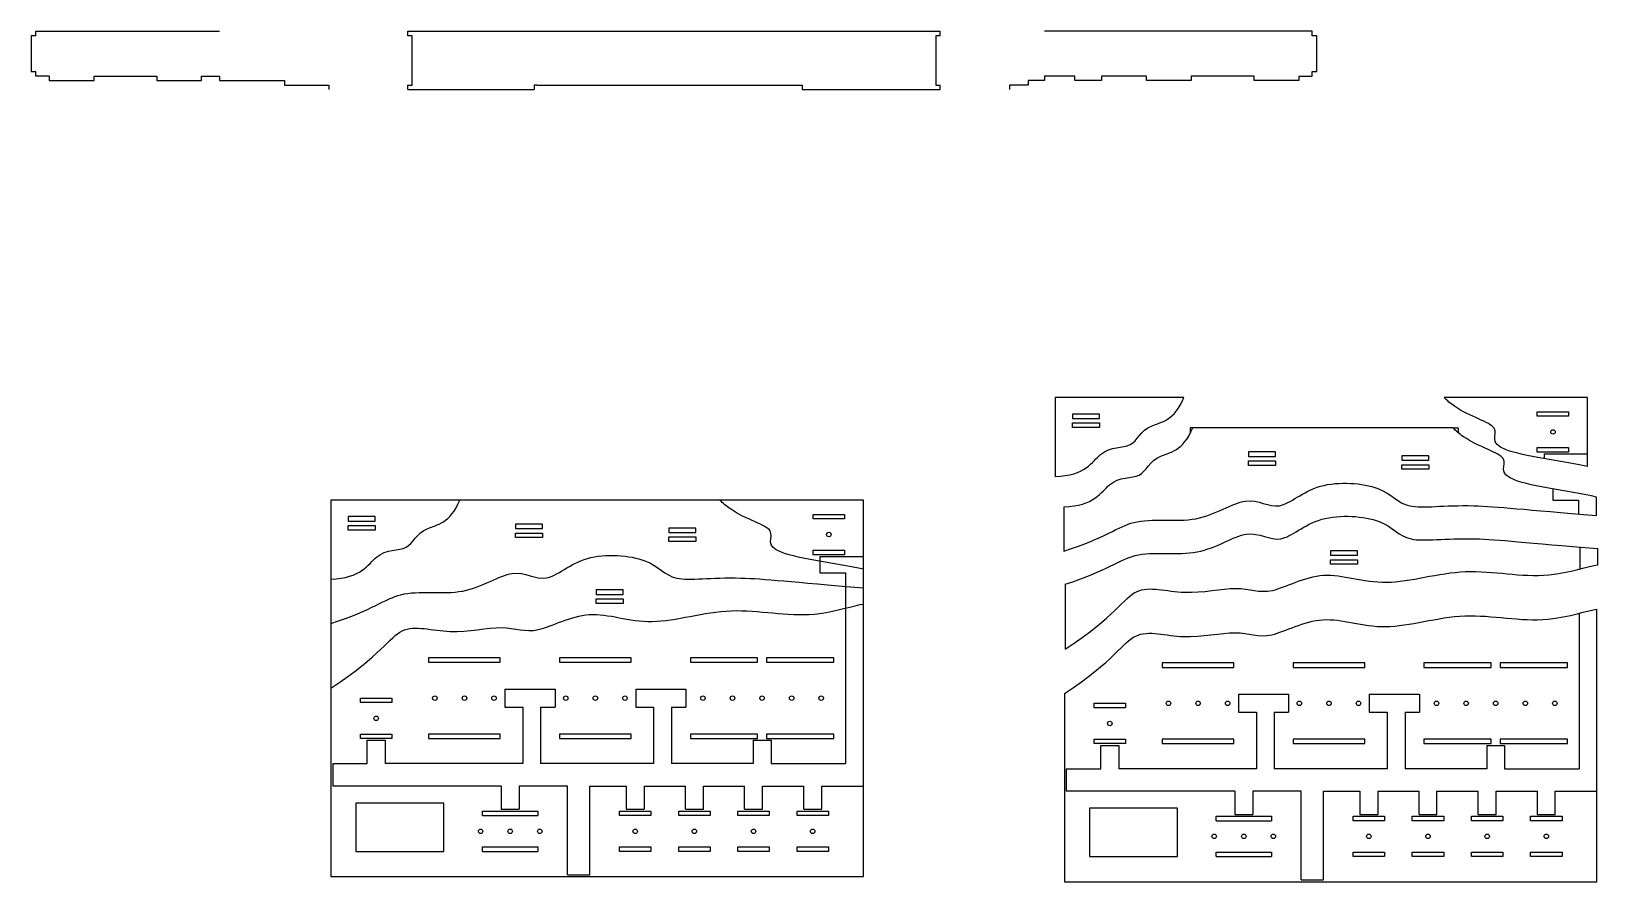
# Model space of a CAD drawing. Header units: millimetres. Extents: x 2002 to 3749, y 1707 to 2656.
import ezdxf

# ---------------------------------------------------------------- set-up
doc = ezdxf.new("R2010")
doc.units = ezdxf.units.MM

msp = doc.modelspace()

# ---------------------------------------------------------------- linework, layer by layer
for p, q in [((2526.3, 1814.2), (2338.3, 1814.2)), ((2600.3, 1814.2), (2546.3, 1814.2)), ((2600.3, 1715.2), (2600.3, 1814.2)), ((2625.3, 1715.2), (2625.3, 1814.2)), ((2625.3, 1814.2), (2665.8, 1814.2)), ((2685.8, 1814.2), (2731.8, 1814.2)), ((2751.8, 1814.2), (2797.8, 1814.2)), ((2817.8, 1814.2), (2863.8, 1814.2)), ((2883.8, 1814.2), (2930.3, 1814.2)), ((3344.7, 1808.5), (3156.7, 1808.5)), ((3418.7, 1808.5), (3364.7, 1808.5)), ((3418.7, 1709.5), (3418.7, 1808.5)), ((3443.7, 1709.5), (3443.7, 1808.5)), ((3443.7, 1808.5), (3484.2, 1808.5)), ((3504.2, 1808.5), (3550.2, 1808.5)), ((3570.2, 1808.5), (3616.2, 1808.5)), ((3636.2, 1808.5), (3682.2, 1808.5)), ((3702.2, 1808.5), (3748.7, 1808.5))]:
    msp.add_line(p, q)
for points in [[(2007.1, 2651.1), (2007.1, 2656.1), (2212.1, 2656.1)], [(2422.1, 2651.1), (2422.1, 2656.1)], [(2422.1, 2656.1), (3016.1, 2656.1)], [(3016.1, 2651.1), (3016.1, 2656.1)], [(3431.1, 2651.1), (3431.1, 2656.1), (3132.2, 2656.1)], [(2007.1, 2651.1), (2002.1, 2651.1), (2002.1, 2611.1), (2007.1, 2611.1)], [(2422.1, 2596.1), (2427.1, 2596.1), (2427.1, 2651.1), (2422.1, 2651.1)], [(3016.1, 2651.1), (3011.1, 2651.1), (3011.1, 2596.1), (3016.1, 2596.1)], [(3431.1, 2611.1), (3436.1, 2611.1), (3436.1, 2651.1), (3431.1, 2651.1)], [(2007.1, 2606.1), (2007.1, 2611.1)], [(2022.1, 2606.1), (2007.1, 2606.1)], [(2022.1, 2606.1), (2022.1, 2601.1), (2072.1, 2601.1), (2072.1, 2606.1), (2142.1, 2606.1), (2142.1, 2601.1), (2192.1, 2601.1), (2192.1, 2606.1), (2212.1, 2606.1)], [(2212.1, 2606.1), (2212.1, 2601.1), (2284.4, 2601.1), (2284.4, 2596.1)], [(3416.1, 2606.1), (3416.1, 2601.1), (3366.1, 2601.1), (3366.1, 2606.1), (3296.1, 2606.1), (3296.1, 2601.1), (3246.1, 2601.1), (3246.1, 2606.1), (3196.1, 2606.1), (3196.1, 2601.1), (3166.1, 2601.1), (3166.1, 2606.1), (3132.2, 2606.1)], [(3132.2, 2606.1), (3132.2, 2601.1)], [(3416.1, 2606.1), (3431.1, 2606.1)], [(3431.1, 2606.1), (3431.1, 2611.1)], [(2284.4, 2596.1), (2334, 2596.1), (2334, 2591.1)], [(2422.1, 2591.1), (2422.1, 2596.1)], [(2422.1, 2591.1), (2562.9, 2591.1)], [(2565.9, 2596.1), (2562.9, 2596.1), (2562.9, 2591.1)], [(2565.9, 2596.1), (2856.1, 2596.1)], [(2856.1, 2596.1), (2862.1, 2596.1), (2862.1, 2591.1)], [(2862.1, 2591.1), (3016.1, 2591.1)], [(3016.1, 2591.1), (3016.1, 2596.1)], [(3114, 2596.1), (3093.3, 2596.1), (3093.3, 2591.1)], [(3132.2, 2601.1), (3114, 2601.1), (3114, 2596.1)], [(3287.9, 2247.7), (3144.1, 2247.7), (3144.1, 2159.6)], [(3738.1, 2170.5), (3738.1, 2247.7), (3578.1, 2247.7)], [(3163.6, 2224.2), (3193.6, 2224.2), (3193.6, 2229.2), (3163.6, 2229.2), (3163.6, 2224.2)], [(3163.6, 2219.2), (3193.6, 2219.2), (3193.6, 2214.2), (3163.6, 2214.2), (3163.6, 2219.2)], [(3682.1, 2226.7), (3682.1, 2231.7), (3717.1, 2231.7), (3717.1, 2226.7), (3682.1, 2226.7)], [(3297.8, 2213.9), (3294.8, 2213.9), (3294.8, 2208.9)], [(3588, 2213.9), (3297.8, 2213.9)], [(3588, 2213.9), (3594, 2213.9), (3594, 2208.9)], [(3360.1, 2181.9), (3390.1, 2181.9), (3390.1, 2186.9), (3360.1, 2186.9), (3360.1, 2181.9)], [(3682.1, 2186.7), (3682.1, 2191.7), (3717.1, 2191.7), (3717.1, 2186.7), (3682.1, 2186.7)], [(3689.6, 2184.7), (3689.6, 2179.4)], [(3689.6, 2184.7), (3738.1, 2184.7)], [(3360.1, 2176.9), (3390.1, 2176.9), (3390.1, 2171.9), (3360.1, 2171.9), (3360.1, 2176.9)], [(3531.1, 2177.6), (3561.1, 2177.6), (3561.1, 2182.6), (3531.1, 2182.6), (3531.1, 2177.6)], [(3531.1, 2172.6), (3561.1, 2172.6), (3561.1, 2167.6), (3531.1, 2167.6), (3531.1, 2172.6)], [(2336.3, 1713.2), (2930.3, 1713.2), (2930.3, 2133.2), (2336.3, 2133.2), (2336.3, 1713.2)], [(3699.5, 2145.5), (3699.5, 2132.9), (3728, 2132.9), (3728, 2117.6)], [(3748, 2115.9), (3748, 2136.6)], [(2355.7, 2109.7), (2385.7, 2109.7), (2385.7, 2114.7), (2355.7, 2114.7), (2355.7, 2109.7)], [(2874.3, 2112.2), (2874.3, 2117.2), (2909.3, 2117.2), (2909.3, 2112.2), (2874.3, 2112.2)], [(3154, 2125.7), (3154, 2076.2)], [(2355.7, 2104.7), (2385.7, 2104.7), (2385.7, 2099.7), (2355.7, 2099.7), (2355.7, 2104.7)], [(2542.3, 2101.3), (2572.3, 2101.3), (2572.3, 2106.3), (2542.3, 2106.3), (2542.3, 2101.3)], [(2713.4, 2097), (2743.4, 2097), (2743.4, 2102), (2713.4, 2102), (2713.4, 2097)], [(2542.3, 2096.3), (2572.3, 2096.3), (2572.3, 2091.3), (2542.3, 2091.3), (2542.3, 2096.3)], [(2713.4, 2092), (2743.4, 2092), (2743.4, 2087), (2713.4, 2087), (2713.4, 2092)], [(3729.5, 2080.7), (3729.5, 2056.4)], [(2874.3, 2072.2), (2874.3, 2077.2), (2909.3, 2077.2), (2909.3, 2072.2), (2874.3, 2072.2)], [(2881.8, 2070.2), (2881.8, 2052.2), (2910.3, 2052.2), (2910.3, 1839.2)], [(2881.8, 2070.2), (2930.3, 2070.2)], [(3451.6, 2071.7), (3481.6, 2071.7), (3481.6, 2076.7), (3451.6, 2076.7), (3451.6, 2071.7)], [(3451.6, 2066.7), (3481.6, 2066.7), (3481.6, 2061.7), (3451.6, 2061.7), (3451.6, 2066.7)], [(3749.5, 2060.9), (3749.5, 2079)], [(2632.4, 2027.9), (2662.4, 2027.9), (2662.4, 2032.9), (2632.4, 2032.9), (2632.4, 2027.9)], [(3155.5, 2039.3), (3155.5, 1966.9)], [(2632.4, 2022.9), (2662.4, 2022.9), (2662.4, 2017.9), (2632.4, 2017.9), (2632.4, 2022.9)], [(3154.7, 1707.5), (3748.7, 1707.5), (3748.7, 2011.4)], [(3728.7, 2006.9), (3728.7, 1833.5)], [(2525.3, 1952.2), (2525.3, 1957.2), (2445.3, 1957.2), (2445.3, 1952.2), (2525.3, 1952.2)], [(2671.3, 1952.2), (2671.3, 1957.2), (2591.3, 1957.2), (2591.3, 1952.2), (2671.3, 1952.2)], [(2737.3, 1957.2), (2737.3, 1952.2), (2812.3, 1952.2), (2812.3, 1957.2), (2737.3, 1957.2)], [(2897.3, 1957.2), (2822.3, 1957.2), (2822.3, 1952.2), (2897.3, 1952.2), (2897.3, 1957.2)], [(3343.7, 1946.5), (3343.7, 1951.5), (3263.7, 1951.5), (3263.7, 1946.5), (3343.7, 1946.5)], [(3489.7, 1946.5), (3489.7, 1951.5), (3409.7, 1951.5), (3409.7, 1946.5), (3489.7, 1946.5)], [(3555.7, 1951.5), (3555.7, 1946.5), (3630.7, 1946.5), (3630.7, 1951.5), (3555.7, 1951.5)], [(3715.7, 1951.5), (3640.7, 1951.5), (3640.7, 1946.5), (3715.7, 1946.5), (3715.7, 1951.5)], [(2530.3, 1922.2), (2586.3, 1922.2)], [(2530.3, 1922.2), (2530.3, 1902.2)], [(2586.3, 1922.2), (2586.3, 1902.2)], [(2676.3, 1922.2), (2732.3, 1922.2)], [(2676.3, 1922.2), (2676.3, 1902.2)], [(2732.3, 1922.2), (2732.3, 1902.2)], [(2369.3, 1907.2), (2369.3, 1912.2), (2404.3, 1912.2), (2404.3, 1907.2), (2369.3, 1907.2)], [(3154.7, 1917.5), (3154.7, 1707.5)], [(3187.7, 1901.5), (3187.7, 1906.5), (3222.7, 1906.5), (3222.7, 1901.5), (3187.7, 1901.5)], [(3348.7, 1916.5), (3404.7, 1916.5)], [(3348.7, 1916.5), (3348.7, 1896.5)], [(3404.7, 1916.5), (3404.7, 1896.5)], [(3494.7, 1916.5), (3550.7, 1916.5)], [(3494.7, 1916.5), (3494.7, 1896.5)], [(3550.7, 1916.5), (3550.7, 1896.5)], [(2530.3, 1902.2), (2550.3, 1902.2)], [(2550.3, 1902.2), (2550.3, 1839.2)], [(2570.3, 1902.2), (2570.3, 1839.2)], [(2570.3, 1902.2), (2586.3, 1902.2)], [(2676.3, 1902.2), (2696.3, 1902.2)], [(2696.3, 1902.2), (2696.3, 1839.2)], [(2716.3, 1902.2), (2716.3, 1839.2)], [(2716.3, 1902.2), (2732.3, 1902.2)], [(3348.7, 1896.5), (3368.7, 1896.5)], [(3368.7, 1896.5), (3368.7, 1833.5)], [(3388.7, 1896.5), (3404.7, 1896.5)], [(3388.7, 1896.5), (3388.7, 1833.5)], [(3494.7, 1896.5), (3514.7, 1896.5)], [(3514.7, 1896.5), (3514.7, 1833.5)], [(3534.7, 1896.5), (3550.7, 1896.5)], [(3534.7, 1896.5), (3534.7, 1833.5)], [(2369.3, 1867.2), (2369.3, 1872.2), (2404.3, 1872.2), (2404.3, 1867.2), (2369.3, 1867.2)], [(2525.3, 1867.2), (2525.3, 1872.2), (2445.3, 1872.2), (2445.3, 1867.2), (2525.3, 1867.2)], [(2671.3, 1867.2), (2671.3, 1872.2), (2591.3, 1872.2), (2591.3, 1867.2), (2671.3, 1867.2)], [(2737.3, 1872.2), (2737.3, 1867.2), (2812.3, 1867.2), (2812.3, 1872.2), (2737.3, 1872.2)], [(2897.3, 1872.2), (2822.3, 1872.2), (2822.3, 1867.2), (2897.3, 1867.2), (2897.3, 1872.2)], [(2338.3, 1839.2), (2364.3, 1839.2), (2376.8, 1839.2), (2376.8, 1865.2)], [(2376.8, 1865.2), (2396.8, 1865.2)], [(2396.8, 1865.2), (2396.8, 1839.2)], [(2807.3, 1865.2), (2807.3, 1839.2), (2716.3, 1839.2)], [(2807.3, 1865.2), (2827.3, 1865.2)], [(2827.3, 1865.2), (2827.3, 1839.2), (2910.3, 1839.2)], [(3156.7, 1833.5), (3182.7, 1833.5), (3195.2, 1833.5), (3195.2, 1859.5)], [(3187.7, 1861.5), (3187.7, 1866.5), (3222.7, 1866.5), (3222.7, 1861.5), (3187.7, 1861.5)], [(3195.2, 1859.5), (3215.2, 1859.5)], [(3215.2, 1859.5), (3215.2, 1833.5)], [(3343.7, 1861.5), (3343.7, 1866.5), (3263.7, 1866.5), (3263.7, 1861.5), (3343.7, 1861.5)], [(3489.7, 1861.5), (3489.7, 1866.5), (3409.7, 1866.5), (3409.7, 1861.5), (3489.7, 1861.5)], [(3625.7, 1859.5), (3625.7, 1833.5), (3534.7, 1833.5)], [(3555.7, 1866.5), (3555.7, 1861.5), (3630.7, 1861.5), (3630.7, 1866.5), (3555.7, 1866.5)], [(3625.7, 1859.5), (3645.7, 1859.5)], [(3715.7, 1866.5), (3640.7, 1866.5), (3640.7, 1861.5), (3715.7, 1861.5), (3715.7, 1866.5)], [(3645.7, 1859.5), (3645.7, 1833.5), (3728.7, 1833.5)], [(2338.3, 1839.2), (2338.3, 1814.2)], [(2550.3, 1839.2), (2396.8, 1839.2)], [(2696.3, 1839.2), (2570.3, 1839.2)], [(3156.7, 1833.5), (3156.7, 1808.5)], [(3368.7, 1833.5), (3215.2, 1833.5)], [(3514.7, 1833.5), (3388.7, 1833.5)], [(2526.3, 1814.2), (2526.3, 1788.2)], [(2546.3, 1814.2), (2546.3, 1788.2)], [(2665.8, 1814.2), (2665.8, 1788.2)], [(2685.8, 1814.2), (2685.8, 1788.2)], [(2731.8, 1788.2), (2731.8, 1814.2)], [(2751.8, 1788.2), (2751.8, 1814.2)], [(2797.8, 1788.2), (2797.8, 1814.2)], [(2817.8, 1788.2), (2817.8, 1814.2)], [(2863.8, 1788.2), (2863.8, 1814.2)], [(2883.8, 1788.2), (2883.8, 1814.2)], [(3344.7, 1808.5), (3344.7, 1782.5)], [(3364.7, 1808.5), (3364.7, 1782.5)], [(3484.2, 1808.5), (3484.2, 1782.5)], [(3504.2, 1808.5), (3504.2, 1782.5)], [(3550.2, 1782.5), (3550.2, 1808.5)], [(3570.2, 1782.5), (3570.2, 1808.5)], [(3616.2, 1782.5), (3616.2, 1808.5)], [(3636.2, 1782.5), (3636.2, 1808.5)], [(3682.2, 1782.5), (3682.2, 1808.5)], [(3702.2, 1782.5), (3702.2, 1808.5)], [(2364.3, 1741.2), (2462.3, 1741.2), (2462.3, 1795.2), (2364.3, 1795.2), (2364.3, 1741.2)], [(2505.3, 1781.2), (2505.3, 1786.2), (2567.3, 1786.2), (2567.3, 1781.2)], [(2526.3, 1788.2), (2546.3, 1788.2)], [(2658.3, 1781.2), (2658.3, 1786.2), (2693.3, 1786.2), (2693.3, 1781.2), (2658.3, 1781.2)], [(2665.8, 1788.2), (2685.8, 1788.2)], [(2665.8, 1786.2), (2685.8, 1786.2)], [(2724.3, 1781.2), (2724.3, 1786.2), (2759.3, 1786.2), (2759.3, 1781.2), (2724.3, 1781.2)], [(2731.8, 1788.2), (2751.8, 1788.2)], [(2731.8, 1786.2), (2751.8, 1786.2)], [(2790.3, 1781.2), (2790.3, 1786.2), (2825.3, 1786.2), (2825.3, 1781.2), (2790.3, 1781.2)], [(2797.8, 1788.2), (2817.8, 1788.2)], [(2797.8, 1786.2), (2817.8, 1786.2)], [(2856.3, 1781.2), (2856.3, 1786.2), (2891.3, 1786.2), (2891.3, 1781.2), (2856.3, 1781.2)], [(2863.8, 1788.2), (2883.8, 1788.2)], [(2863.8, 1786.2), (2883.8, 1786.2)], [(3182.7, 1735.5), (3280.7, 1735.5), (3280.7, 1789.5), (3182.7, 1789.5), (3182.7, 1735.5)], [(3344.7, 1782.5), (3364.7, 1782.5)], [(3484.2, 1782.5), (3504.2, 1782.5)], [(3550.2, 1782.5), (3570.2, 1782.5)], [(3616.2, 1782.5), (3636.2, 1782.5)], [(3682.2, 1782.5), (3702.2, 1782.5)], [(2505.3, 1781.2), (2567.3, 1781.2)], [(3323.7, 1775.5), (3323.7, 1780.5), (3385.7, 1780.5), (3385.7, 1775.5)], [(3323.7, 1775.5), (3385.7, 1775.5)], [(3476.7, 1775.5), (3476.7, 1780.5), (3511.7, 1780.5), (3511.7, 1775.5), (3476.7, 1775.5)], [(3484.2, 1780.5), (3504.2, 1780.5)], [(3542.7, 1775.5), (3542.7, 1780.5), (3577.7, 1780.5), (3577.7, 1775.5), (3542.7, 1775.5)], [(3550.2, 1780.5), (3570.2, 1780.5)], [(3608.7, 1775.5), (3608.7, 1780.5), (3643.7, 1780.5), (3643.7, 1775.5), (3608.7, 1775.5)], [(3616.2, 1780.5), (3636.2, 1780.5)], [(3674.7, 1775.5), (3674.7, 1780.5), (3709.7, 1780.5), (3709.7, 1775.5), (3674.7, 1775.5)], [(3682.2, 1780.5), (3702.2, 1780.5)], [(2505.3, 1741.2), (2505.3, 1746.2), (2567.3, 1746.2), (2567.3, 1741.2)], [(2505.3, 1741.2), (2567.3, 1741.2)], [(2658.3, 1741.2), (2658.3, 1746.2), (2693.3, 1746.2), (2693.3, 1741.2), (2658.3, 1741.2)], [(2724.3, 1741.2), (2724.3, 1746.2), (2759.3, 1746.2), (2759.3, 1741.2), (2724.3, 1741.2)], [(2790.3, 1741.2), (2790.3, 1746.2), (2825.3, 1746.2), (2825.3, 1741.2), (2790.3, 1741.2)], [(2856.3, 1741.2), (2856.3, 1746.2), (2891.3, 1746.2), (2891.3, 1741.2), (2856.3, 1741.2)], [(3323.7, 1735.5), (3323.7, 1740.5), (3385.7, 1740.5), (3385.7, 1735.5)], [(3323.7, 1735.5), (3385.7, 1735.5)], [(3476.7, 1735.5), (3476.7, 1740.5), (3511.7, 1740.5), (3511.7, 1735.5), (3476.7, 1735.5)], [(3542.7, 1735.5), (3542.7, 1740.5), (3577.7, 1740.5), (3577.7, 1735.5), (3542.7, 1735.5)], [(3608.7, 1735.5), (3608.7, 1740.5), (3643.7, 1740.5), (3643.7, 1735.5), (3608.7, 1735.5)], [(3674.7, 1735.5), (3674.7, 1740.5), (3709.7, 1740.5), (3709.7, 1735.5), (3674.7, 1735.5)], [(2600.3, 1715.2), (2625.3, 1715.2)], [(3418.7, 1709.5), (3443.7, 1709.5)]]:
    msp.add_lwpolyline(points)
for centre in [(3699.6, 2209.2), (2891.8, 2094.7), (2452.3, 1912.2), (2485.3, 1912.2), (2518.3, 1912.2), (2598.3, 1912.2), (2631.3, 1912.2), (2664.3, 1912.2), (2751.3, 1912.2), (2784.3, 1912.2), (2817.3, 1912.2), (2850.3, 1912.2), (2883.3, 1912.2), (3270.7, 1906.5), (3303.7, 1906.5), (3336.7, 1906.5), (3416.7, 1906.5), (3449.7, 1906.5), (3482.7, 1906.5), (3569.7, 1906.5), (3602.7, 1906.5), (3635.7, 1906.5), (3668.7, 1906.5), (3701.7, 1906.5), (2386.8, 1889.7), (3205.2, 1884), (2503.3, 1763.7), (2536.3, 1763.7), (2569.3, 1763.7), (2675.8, 1763.7), (2741.8, 1763.7), (2807.8, 1763.7), (2873.8, 1763.7), (3321.7, 1758), (3354.7, 1758), (3387.7, 1758), (3494.2, 1758), (3560.2, 1758), (3626.2, 1758), (3692.2, 1758)]:
    msp.add_circle(centre, 2.5)
for points, knots in [([(3144.1, 2159.6), (3177.9, 2160.3), (3195.2, 2195.9), (3233.2, 2188), (3241.2, 2218.7), (3277.2, 2221.3), (3287.9, 2247.7)], [0.181785, 0.181785, 0.181785, 0.181785, 1, 2, 3, 3.729602, 3.729602, 3.729602, 3.729602]), ([(3738.1, 2170.5), (3709.9, 2176.5), (3615.7, 2188.8), (3651.1, 2215.4), (3601.9, 2227), (3581.5, 2244.1), (3578.1, 2247.7)], [1.123186, 1.123186, 1.123186, 1.123186, 2, 3, 4, 4.24377, 4.24377, 4.24377, 4.24377]), ([(3154, 2125.7), (3187.8, 2126.5), (3205.1, 2162), (3243.1, 2154.1), (3251.1, 2184.8), (3287.1, 2187.5), (3297.8, 2213.9)], [0.181785, 0.181785, 0.181785, 0.181785, 1, 2, 3, 3.729602, 3.729602, 3.729602, 3.729602]), ([(3748, 2136.6), (3719.8, 2142.7), (3625.6, 2154.9), (3661, 2181.5), (3611.8, 2193.1), (3591.4, 2210.2), (3588, 2213.9)], [1.123186, 1.123186, 1.123186, 1.123186, 2, 3, 4, 4.24377, 4.24377, 4.24377, 4.24377]), ([(3154, 2076.2), (3201.4, 2091.6), (3229.5, 2117.8), (3305.3, 2103.1), (3359.9, 2143.5), (3393.5, 2115.4), (3433.2, 2156.5), (3515.2, 2150.2), (3530.7, 2119.6), (3595.8, 2130.9), (3668.4, 2122.5), (3748, 2115.9)], [0.136909, 0.136909, 0.136909, 0.136909, 1, 2, 3, 4, 5, 6, 7, 8, 8.763947, 8.763947, 8.763947, 8.763947]), ([(2336.3, 2045.1), (2370.1, 2045.8), (2387.4, 2081.4), (2425.4, 2073.5), (2433.4, 2104.2), (2469.3, 2106.8), (2480.1, 2133.2)], [0.181785, 0.181785, 0.181785, 0.181785, 1, 2, 3, 3.729602, 3.729602, 3.729602, 3.729602]), ([(2930.3, 2056), (2902, 2062), (2807.8, 2074.3), (2843.3, 2100.9), (2794.1, 2112.5), (2773.7, 2129.6), (2770.3, 2133.2)], [1.123186, 1.123186, 1.123186, 1.123186, 2, 3, 4, 4.24377, 4.24377, 4.24377, 4.24377]), ([(3155.5, 2039.3), (3202.8, 2054.7), (3230.9, 2080.9), (3306.8, 2066.1), (3361.3, 2106.6), (3394.9, 2078.5), (3434.7, 2119.6), (3516.6, 2113.3), (3532.1, 2082.7), (3597.2, 2094), (3669.9, 2085.6), (3749.5, 2079)], [0.136909, 0.136909, 0.136909, 0.136909, 1, 2, 3, 4, 5, 6, 7, 8, 8.763947, 8.763947, 8.763947, 8.763947]), ([(2336.3, 1995.5), (2383.6, 2011), (2411.7, 2037.2), (2487.6, 2022.4), (2542.1, 2062.9), (2575.7, 2034.7), (2615.5, 2075.9), (2697.5, 2069.6), (2712.9, 2039), (2778.1, 2050.3), (2850.7, 2041.9), (2930.3, 2035.3)], [0.136909, 0.136909, 0.136909, 0.136909, 1, 2, 3, 4, 5, 6, 7, 8, 8.763947, 8.763947, 8.763947, 8.763947]), ([(3155.5, 1966.9), (3211.5, 2003.7), (3230, 2044.6), (3287.6, 2024.3), (3351.4, 2040), (3381.6, 2023.7), (3442.7, 2060), (3509.8, 2031.7), (3601.9, 2062.4), (3687.4, 2041), (3740.4, 2060.1), (3749.5, 2060.9)], [0, 0, 0, 0, 1, 2, 3, 4, 5, 6, 7, 8, 8.747164, 8.747164, 8.747164, 8.747164]), ([(2336.3, 1923.2), (2392.3, 1960), (2410.8, 2000.9), (2468.4, 1980.6), (2532.3, 1996.3), (2562.5, 1979.9), (2623.6, 2016.2), (2690.6, 1988), (2782.7, 2018.7), (2868.3, 1997.3), (2921.2, 2016.3), (2930.3, 2017.2)], [0, 0, 0, 0, 1, 2, 3, 4, 5, 6, 7, 8, 8.747164, 8.747164, 8.747164, 8.747164]), ([(3154.7, 1917.5), (3210.6, 1954.3), (3229.1, 1995.1), (3286.7, 1974.9), (3350.6, 1990.6), (3380.8, 1974.2), (3441.9, 2010.5), (3508.9, 1982.2), (3601.1, 2013), (3686.6, 1991.6), (3739.6, 2010.6), (3748.7, 2011.4)], [0, 0, 0, 0, 1, 2, 3, 4, 5, 6, 7, 8, 8.747164, 8.747164, 8.747164, 8.747164])]:
    msp.add_open_spline(points, degree=3, knots=knots)

doc.saveas('drawing.dxf')
